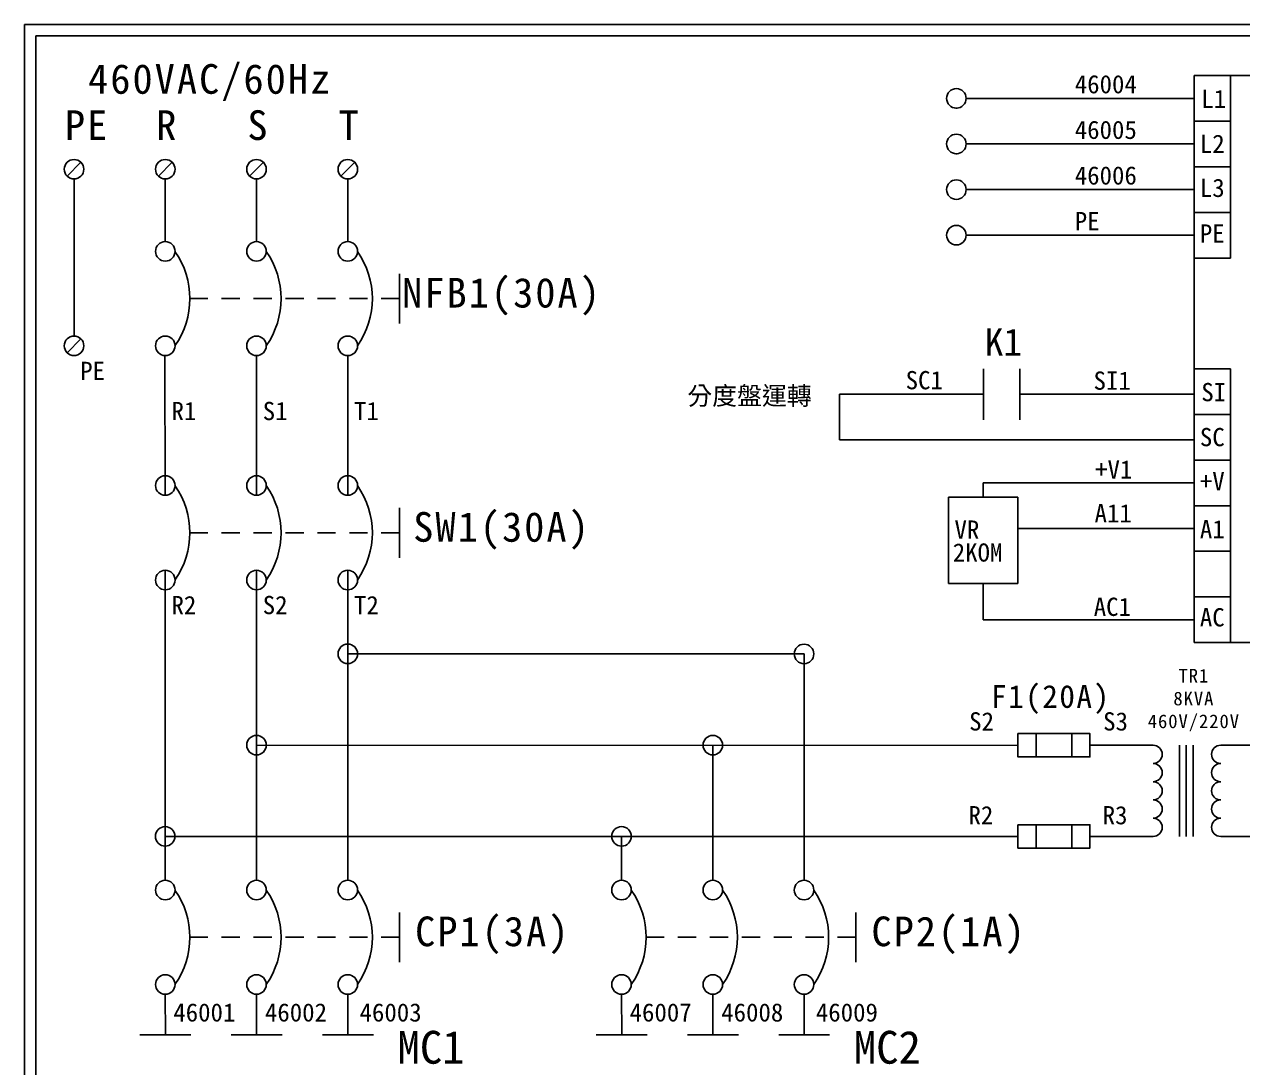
# Model space of a CAD drawing. Extents: x 10 to 297, y 3 to 207.
# Drawn here: x 10 to 143.5, y 92.6 to 207 of the extents above; entities that cross this region are included whole.
import ezdxf

# ---------------------------------------------------------------- set-up
doc = ezdxf.new("R2010")
doc.units = 0
doc.linetypes.add('HIDDEN9', pattern=[3.5, 2, -1.5])
doc.layers.get('0').update_dxf_attribs({"linetype": 'CONTINUOUS'})
doc.layers.add('圖框層', color=7, linetype='CONTINUOUS')
doc.layers.add('標尺寸層', color=3, linetype='CONTINUOUS')
doc.styles.add('STSL', font='kaiu.ttf')
doc.styles.add('標楷體', font='kaiu.ttf')

msp = doc.modelspace()

# ---------------------------------------------------------------- linework, layer by layer
at = {"color": 7}
for p, q in [((165.35, 201.36), (138.2, 201.36)), ((138.2, 201.36), (138.2, 196.36)), ((142.15, 196.36), (142.15, 201.36)), ((138.2, 196.36), (138.2, 191.36)), ((138.2, 196.36), (142.15, 196.36)), ((142.15, 191.36), (142.15, 196.36)), ((16.2, 191.85), (14.68, 190.33)), ((26.2, 191.85), (24.68, 190.33)), ((36.2, 191.85), (34.68, 190.33)), ((46.2, 191.85), (44.68, 190.33)), ((138.2, 191.36), (142.15, 191.36)), ((142.15, 186.36), (142.15, 191.36)), ((138.2, 189.21), (138.2, 139.21)), ((138.2, 186.36), (142.15, 186.36)), ((138.2, 186.36), (142.15, 186.36)), ((142.15, 181.36), (142.15, 186.36)), ((16.2, 172.49), (14.68, 170.98)), ((25.41, 170.67), (25.42, 155.34)), ((138.2, 169.21), (138.2, 164.21)), ((138.2, 169.21), (142.15, 169.21)), ((142.15, 164.21), (142.15, 169.21)), ((115.1, 166.43), (99.33, 166.43)), ((99.33, 166.43), (99.33, 161.43)), ((119.07, 166.43), (138.2, 166.43)), ((138.2, 164.21), (138.2, 159.21)), ((138.2, 164.21), (142.15, 164.21)), ((142.15, 159.21), (142.15, 164.21)), ((99.33, 161.43), (138.2, 161.43)), ((138.2, 159.21), (142.15, 159.21)), ((142.15, 154.21), (142.15, 159.21)), ((115.06, 155.16), (115.06, 156.71)), ((138.2, 156.71), (115.06, 156.71)), ((111.26, 155.16), (118.85, 155.16)), ((111.26, 145.69), (111.26, 155.16)), ((118.85, 155.16), (118.85, 145.69)), ((138.2, 154.21), (142.15, 154.21)), ((142.15, 149.21), (142.15, 154.21)), ((138.2, 151.71), (118.85, 151.71)), ((138.2, 149.21), (142.15, 149.21)), ((142.15, 144.21), (142.15, 149.21)), ((25.42, 147.14), (25.44, 113.15)), ((118.85, 145.69), (111.26, 145.69)), ((115.06, 145.69), (115.06, 141.71)), ((138.2, 144.21), (142.15, 144.21)), ((142.15, 139.21), (142.15, 144.21)), ((138.2, 141.71), (115.06, 141.71)), ((165.35, 139.21), (138.2, 139.21)), ((138.2, 139.21), (142.15, 139.21)), ((45.43, 119.79), (45.44, 113.15)), ((75.44, 117.96), (75.44, 113.15))]:
    msp.add_line(p, q, dxfattribs=at)
at = {"color": 7, "linetype": 'HIDDEN9'}
for p, q in [((51.11, 176.91), (28.13, 176.91)), ((51.11, 151.24), (28.13, 151.24)), ((51.11, 106.91), (28.13, 106.91)), ((101.11, 106.91), (78.13, 106.91))]:
    msp.add_line(p, q, dxfattribs=at)
at = {"color": 7}
for centre in [(112.13, 198.86), (112.13, 193.86), (15.44, 191.09), (25.44, 191.09), (35.44, 191.09), (45.44, 191.09), (112.13, 188.86), (112.13, 183.86), (25.44, 182.09), (35.44, 182.09), (45.44, 182.09), (15.44, 171.74), (25.44, 171.74), (35.44, 171.74), (45.44, 171.74), (25.44, 156.42), (35.44, 156.42), (45.44, 156.42), (25.44, 146.06), (35.44, 146.06), (45.44, 146.06), (45.44, 137.97), (95.44, 137.96), (35.44, 127.97), (85.44, 127.96), (25.43, 117.97), (75.44, 117.97), (25.44, 112.08), (35.44, 112.08), (45.44, 112.08), (75.44, 112.08), (85.44, 112.08), (95.44, 112.08), (25.44, 101.73), (35.44, 101.73), (45.44, 101.73), (75.44, 101.73), (85.44, 101.73), (95.44, 101.73)]:
    msp.add_circle(centre, 1.07, dxfattribs=at)
for centre in [(19.08, 176.91), (29.08, 176.91), (39.08, 176.91), (19.08, 151.24), (29.08, 151.24), (39.08, 151.24), (19.08, 106.91), (29.08, 106.91), (39.08, 106.91), (69.08, 106.91), (79.08, 106.91), (89.08, 106.91)]:
    msp.add_arc(centre, 9.05, 325.1286, 34.8714, dxfattribs=at)
at = {"layer": '圖框層', "color": 7}
for p, q in [((297, 206.97), (10, 206.97)), ((10, 3), (10, 206.97)), ((295.75, 205.72), (11.25, 205.72)), ((11.25, 4.25), (11.25, 205.72))]:
    msp.add_line(p, q, dxfattribs=at)
at = {"layer": '標尺寸層', "color": 7}
for p, q in [((142.15, 201.36), (138.2, 201.36)), ((112.13, 197.79), (112.13, 197.72)), ((138.2, 198.86), (113.2, 198.86)), ((138.2, 193.86), (113.2, 193.86)), ((112.13, 192.79), (112.13, 192.72)), ((138.2, 186.36), (138.2, 191.36)), ((15.44, 190.02), (15.44, 172.81)), ((25.44, 190.02), (25.44, 183.16)), ((35.44, 190.02), (35.44, 183.16)), ((45.44, 190.02), (45.44, 183.16)), ((138.2, 188.86), (113.2, 188.86)), ((112.13, 187.79), (112.13, 187.72)), ((138.2, 181.36), (138.2, 186.36)), ((138.2, 183.86), (113.2, 183.86)), ((112.13, 182.79), (112.13, 182.72)), ((142.15, 181.36), (138.2, 181.36)), ((51.11, 179.64), (51.11, 174.18)), ((15.44, 170.67), (15.44, 170.6)), ((25.44, 170.67), (25.44, 170.6)), ((35.44, 170.67), (35.44, 170.6)), ((35.44, 170.67), (35.44, 155.34)), ((45.44, 170.67), (45.44, 170.6)), ((45.44, 170.67), (45.44, 155.34)), ((115.1, 169.21), (115.1, 163.64)), ((119.07, 169.21), (119.07, 163.64)), ((138.2, 159.21), (138.2, 154.21)), ((51.11, 153.97), (51.11, 148.51)), ((138.2, 154.21), (138.2, 149.21)), ((138.2, 149.21), (138.2, 144.21)), ((35.44, 147.14), (35.44, 113.15)), ((45.44, 147.14), (45.43, 119.79)), ((25.44, 144.99), (25.44, 144.93)), ((35.44, 144.99), (35.44, 144.93)), ((45.44, 144.99), (45.44, 144.93)), ((45.44, 144.99), (45.44, 144.93)), ((138.2, 144.21), (138.2, 139.21)), ((95.44, 137.96), (45.44, 137.97)), ((95.44, 137.96), (95.44, 113.15)), ((45.43, 136.9), (45.43, 136.83)), ((95.44, 136.89), (95.44, 136.82)), ((120.88, 129.24), (120.88, 126.68)), ((124.77, 126.68), (124.77, 129.24)), ((35.43, 126.9), (35.43, 126.83)), ((118.88, 127.94), (35.44, 127.96)), ((85.43, 126.89), (85.43, 126.82)), ((85.44, 127.96), (85.44, 113.15)), ((133.68, 127.96), (126.77, 127.96)), ((136.57, 127.96), (136.57, 117.96)), ((137.3, 127.96), (137.3, 117.96)), ((138.07, 127.96), (138.07, 117.96)), ((141.09, 127.96), (217.6, 127.96)), ((120.88, 119.24), (120.88, 116.68)), ((124.77, 116.68), (124.77, 119.24)), ((118.88, 117.94), (25.44, 117.96)), ((133.68, 117.96), (126.77, 117.96)), ((141.09, 117.96), (197.6, 117.96)), ((25.43, 116.9), (25.43, 116.83)), ((75.44, 116.89), (75.44, 116.83)), ((51.11, 109.64), (51.11, 104.18)), ((101.11, 109.64), (101.11, 104.18)), ((25.44, 100.66), (25.46, 96.22)), ((35.44, 100.66), (35.45, 96.22)), ((45.44, 100.66), (45.46, 96.22)), ((75.44, 100.66), (75.46, 96.22)), ((85.44, 100.66), (85.45, 96.22)), ((95.44, 100.66), (95.46, 96.22)), ((22.67, 96.22), (28.24, 96.22)), ((32.67, 96.22), (38.24, 96.22)), ((42.67, 96.22), (48.24, 96.22)), ((72.67, 96.22), (78.24, 96.22)), ((82.67, 96.22), (88.24, 96.22)), ((92.67, 96.22), (98.24, 96.22))]:
    msp.add_line(p, q, dxfattribs=at)
for points in [[(118.88, 129.24), (126.77, 129.24), (126.77, 126.68), (118.88, 126.68)], [(118.88, 119.24), (126.77, 119.24), (126.77, 116.68), (118.88, 116.68)]]:
    msp.add_lwpolyline(points, close=True, dxfattribs=at)
for centre, start, end in [((133.68, 126.96), 270, 90), ((141.09, 126.96), 90, 270), ((133.68, 124.96), 270, 90), ((141.09, 124.96), 90, 270), ((133.68, 122.96), 270, 90), ((141.09, 122.96), 90, 270), ((133.68, 120.96), 270, 90), ((141.09, 120.96), 90, 270), ((133.68, 118.96), 270, 90), ((141.09, 118.96), 90, 270)]:
    msp.add_arc(centre, 1, start, end, dxfattribs=at)

# ---------------------------------------------------------------- texts
at = {"color": 7, "style": '標楷體'}
for s, insert, char_height, width, attachment_point in [('\\pt6.5;{\\T1.1;460VAC/60Hz}', (30.36, 200.59), 3.25, 32.2791, 5), ('\\pt6.5;{\\T1.1;S}', (34.44, 197.55), 3.25, 2, 1), ('\\pt6.5;{\\T1.1;PE}', (14.44, 197.55), 3.25, 2, 1), ('\\pt6.5;{\\T1.1;R}', (24.44, 197.55), 3.25, 2, 1), ('\\pt6.5;{\\T1.1;T}', (44.44, 197.55), 3.25, 2, 1), ('\\pt6.5;{\\T1.1;NFB1(30A)}', (62.34, 179.18), 3.25, 22.4705, 2), ('\\pt6.5;{\\T1.1;SW1(30A)}', (62.34, 153.51), 3.25, 22.4705, 2), ('\\pt4.875;{\\T1.1;TR1\\P8KVA\\P460V/220V}', (138.15, 136.33), 1.5, 17.6312, 2), ('\\pt5;{\\T1.1;F1(20A)}', (122.48, 134.55), 2.5, 13.3484, 2), ('\\pt6.5;{\\T1.1;CP1(3A)}', (61.33, 109.18), 3.25, 20.4577, 2), ('\\pt6.5;{\\T1.1;CP2(1A)}', (111.33, 109.18), 3.25, 20.4577, 2)]:
    msp.add_mtext(s, dxfattribs=dict(at, insert=insert, char_height=char_height, width=width, attachment_point=attachment_point))
at = {"layer": '圖框層', "color": 7, "style": 'STSL'}
for s, height, p in [('46004', 2, (125.1, 199.41)), ('L1', 2, (138.97, 197.81)), ('46005', 2, (125.1, 194.41)), ('L2', 2, (138.81, 192.88)), ('46006', 2, (125.1, 189.41)), ('L3', 2, (138.81, 188.05)), ('PE', 2, (125.1, 184.41)), ('PE', 2, (138.81, 183.05)), ('K1', 3, (115.24, 170.64)), ('PE', 2, (16.12, 167.99)), ('SC1', 2, (106.57, 166.97)), ('SI1', 2, (127.16, 166.92)), ('分度盤運轉', 2, (82.64, 165.26)), ('SI', 2, (138.97, 165.66)), ('R1', 2, (26.12, 163.59)), ('S1', 2, (36.12, 163.59)), ('T1', 2, (46.12, 163.59)), ('SC', 2, (138.81, 160.73)), ('+V1', 2, (127.33, 157.19)), ('+V', 2, (138.81, 155.9)), ('A11', 2, (127.27, 152.38)), ('VR', 2, (111.92, 150.59)), ('A1', 2, (138.81, 150.63)), ('2KOM', 2, (111.73, 148.08)), ('R2', 2, (26.12, 142.32)), ('S2', 2, (36.12, 142.32)), ('T2', 2, (46.12, 142.32)), ('AC1', 2, (127.18, 142.13)), ('AC', 2, (138.81, 140.98)), ('S2', 2, (113.53, 129.57)), ('S3', 2, (128.21, 129.57)), ('R2', 2, (113.45, 119.29)), ('R3', 2, (128.16, 119.29)), ('46001', 2, (26.32, 97.67)), ('46002', 2, (36.36, 97.67)), ('46003', 2, (46.73, 97.67)), ('46007', 2, (76.32, 97.67)), ('46008', 2, (86.36, 97.67)), ('46009', 2, (96.73, 97.67)), ('MC1', 3.6, (50.89, 93.05)), ('MC2', 3.6, (100.89, 93.05))]:
    msp.add_text(s, height=height, dxfattribs=at).set_placement(p)

doc.saveas('drawing.dxf')
